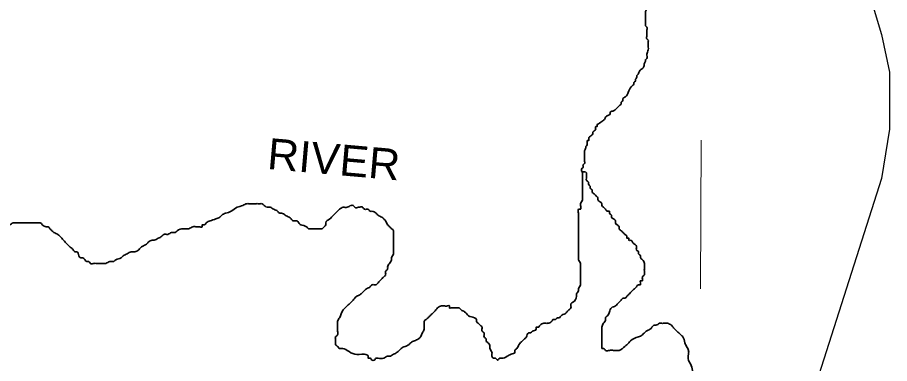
# Model space of a CAD drawing. Extents: x -4.25 to 0.15, y -11.26 to -7.33.
# Drawn here: x -2.725 to -2.137, y -10.359 to -10.126 of the extents above; entities that cross this region are included whole.
import ezdxf
from ezdxf.enums import TextEntityAlignment as Align

# ---------------------------------------------------------------- set-up
doc = ezdxf.new("R2010")
doc.units = 0
doc.header["$LTSCALE"] = 0.0061
doc.linetypes.add('MEDIUM_DASHED', pattern=[4.5, 3, -1.5])
for name, color, linetype, lineweight in [('14', 7, 'Continuous', 25), ('15', 7, 'MEDIUM_DASHED', 13), ('25', 7, 'Continuous', 35)]:
    doc.layers.add(name, color=color, linetype=linetype, lineweight=lineweight)
doc.layers.add('29', color=7, linetype='Continuous')

msp = doc.modelspace()

# ---------------------------------------------------------------- linework, layer by layer
at = {"layer": '14'}
msp.add_lwpolyline([(-2.219697, -9.830492), (-2.210606, -9.880303), (-2.202841, -9.926326), (-2.195833, -9.960227), (-2.142614, -10.137311), (-2.137121, -10.162689), (-2.137121, -10.200947), (-2.142614, -10.23428), (-2.210038, -10.445644), (-2.259848, -10.624432), (-2.264962, -10.662879), (-2.266098, -10.837879), (-2.26553, -10.910985), (-2.262879, -11.160417)], dxfattribs=at)
at = {"layer": '15'}
msp.add_line((-2.257197, -8.608523), (-2.26553, -10.587879), dxfattribs=at)
at = {"layer": '25'}
for points in [[(-2.344508, -10.229735), (-2.344508, -10.228788), (-2.344508, -10.227841), (-2.343561, -10.226894), (-2.343561, -10.225), (-2.342614, -10.224053), (-2.342614, -10.222159), (-2.342614, -10.221212), (-2.342614, -10.220265), (-2.342614, -10.219318), (-2.342614, -10.217424), (-2.342614, -10.216477), (-2.342614, -10.21553), (-2.341667, -10.213636), (-2.341667, -10.212689), (-2.34072, -10.211553), (-2.34072, -10.210606), (-2.34072, -10.209659), (-2.34072, -10.208712), (-2.339773, -10.208712), (-2.339773, -10.207765), (-2.338826, -10.205871), (-2.336932, -10.203977), (-2.336932, -10.20303), (-2.335985, -10.202083), (-2.335038, -10.201136), (-2.335038, -10.199242), (-2.334091, -10.199242), (-2.334091, -10.198295), (-2.333144, -10.197348), (-2.330303, -10.195455), (-2.329167, -10.194508), (-2.32822, -10.192614), (-2.326326, -10.191667), (-2.325379, -10.19072), (-2.325379, -10.189773), (-2.323485, -10.188826), (-2.320644, -10.186742), (-2.319697, -10.185795), (-2.31875, -10.184848), (-2.317803, -10.183902), (-2.317803, -10.182955), (-2.316856, -10.182008), (-2.316856, -10.181061), (-2.314962, -10.179167), (-2.313068, -10.176326), (-2.311174, -10.172538), (-2.310227, -10.171591), (-2.30928, -10.170644), (-2.30928, -10.169697), (-2.308333, -10.16875), (-2.308333, -10.167803), (-2.307386, -10.165909), (-2.307386, -10.164962), (-2.306439, -10.164015), (-2.305492, -10.161932), (-2.304545, -10.160985), (-2.302462, -10.158144), (-2.302462, -10.157197), (-2.301515, -10.155303), (-2.301515, -10.154356), (-2.300568, -10.153409), (-2.300568, -10.150568), (-2.299621, -10.147727), (-2.299621, -10.145833), (-2.299621, -10.143939), (-2.299621, -10.142992), (-2.299621, -10.142045), (-2.299621, -10.141098), (-2.300568, -10.140152), (-2.300568, -10.138068), (-2.300568, -10.136174), (-2.300568, -10.13428), (-2.300568, -10.132386), (-2.301515, -10.131439), (-2.301515, -10.130492), (-2.301515, -10.129545), (-2.301515, -10.128598), (-2.301515, -10.127652), (-2.301515, -10.126705), (-2.301515, -10.124811), (-2.301515, -10.122917), (-2.301515, -10.12197), (-2.300568, -10.120076), (-2.300568, -10.119129), (-2.300568, -10.118182), (-2.300568, -10.117235), (-2.299621, -10.115152), (-2.298674, -10.113258), (-2.297727, -10.112311), (-2.29678, -10.110417)], [(-2.343939, -10.230303), (-2.343939, -10.231629), (-2.343939, -10.232765), (-2.343939, -10.235417), (-2.343939, -10.238068), (-2.343939, -10.239394), (-2.343939, -10.24072), (-2.343939, -10.243182), (-2.343939, -10.244508), (-2.343939, -10.247159), (-2.343939, -10.248485), (-2.345265, -10.251136), (-2.345265, -10.252273), (-2.345265, -10.254924), (-2.346591, -10.254924), (-2.346591, -10.257576), (-2.346591, -10.260227), (-2.346591, -10.261364), (-2.346591, -10.262689), (-2.346591, -10.264015), (-2.346591, -10.266667), (-2.346591, -10.267992), (-2.346591, -10.270455), (-2.346591, -10.273106), (-2.346591, -10.275758), (-2.346591, -10.278409), (-2.346591, -10.280871), (-2.346591, -10.283523), (-2.346591, -10.284848), (-2.346591, -10.2875), (-2.346591, -10.288826), (-2.345265, -10.291288), (-2.345265, -10.292614), (-2.345265, -10.295265), (-2.345265, -10.296591), (-2.345265, -10.297917), (-2.345265, -10.300379), (-2.345265, -10.301705), (-2.345265, -10.304356), (-2.345265, -10.305682), (-2.346591, -10.308333), (-2.346591, -10.30947), (-2.347917, -10.312121), (-2.347917, -10.313447), (-2.350379, -10.317424), (-2.351705, -10.318561), (-2.351705, -10.321212), (-2.35303, -10.322538), (-2.354356, -10.323864), (-2.355682, -10.325189), (-2.358333, -10.326515), (-2.35947, -10.327841), (-2.360795, -10.327841), (-2.362121, -10.328977), (-2.363447, -10.328977), (-2.364773, -10.330303), (-2.367424, -10.331629), (-2.369886, -10.331629), (-2.372538, -10.332955), (-2.373864, -10.33428), (-2.375189, -10.33428), (-2.375189, -10.335606), (-2.377652, -10.336932), (-2.378977, -10.338068), (-2.380303, -10.338068), (-2.381629, -10.34072), (-2.382955, -10.342045), (-2.38428, -10.343371), (-2.386742, -10.346023), (-2.388068, -10.348485), (-2.389394, -10.349811), (-2.389394, -10.351136), (-2.392045, -10.352462), (-2.394697, -10.353788), (-2.398485, -10.355114), (-2.399811, -10.355114), (-2.401136, -10.356439), (-2.402462, -10.355114), (-2.403788, -10.355114), (-2.404924, -10.353788), (-2.404924, -10.351136), (-2.40625, -10.348485), (-2.40625, -10.347159), (-2.407576, -10.344697), (-2.408902, -10.343371), (-2.408902, -10.342045), (-2.410227, -10.34072), (-2.410227, -10.338068), (-2.411553, -10.336932), (-2.411553, -10.33428), (-2.412879, -10.332955)], [(-2.344508, -10.229735), (-2.341288, -10.230303), (-2.341288, -10.232765), (-2.341288, -10.234091), (-2.341288, -10.235417), (-2.339962, -10.236742), (-2.339962, -10.238068), (-2.338826, -10.239394), (-2.338826, -10.24072), (-2.3375, -10.241856), (-2.3375, -10.243182), (-2.336174, -10.244508), (-2.334848, -10.245833), (-2.333523, -10.247159), (-2.333523, -10.248485), (-2.332197, -10.249811), (-2.330871, -10.251136), (-2.330871, -10.252273), (-2.329735, -10.253598), (-2.328409, -10.254924), (-2.327083, -10.25625), (-2.325758, -10.25625), (-2.325758, -10.257576), (-2.324432, -10.258902), (-2.324432, -10.260227), (-2.323106, -10.261364), (-2.32178, -10.262689), (-2.32178, -10.264015), (-2.320644, -10.265341), (-2.319318, -10.266667), (-2.319318, -10.267992), (-2.317992, -10.269318), (-2.316667, -10.270455), (-2.315341, -10.27178), (-2.314015, -10.273106), (-2.314015, -10.274432), (-2.312689, -10.274432), (-2.312689, -10.275758), (-2.311553, -10.275758), (-2.310227, -10.277083), (-2.308902, -10.278409), (-2.307576, -10.279735), (-2.307576, -10.282197), (-2.30625, -10.283523), (-2.30625, -10.284848), (-2.304924, -10.286174), (-2.304924, -10.2875), (-2.303598, -10.288826), (-2.302273, -10.291288), (-2.302273, -10.292614), (-2.302273, -10.293939), (-2.302273, -10.295265), (-2.302273, -10.296591), (-2.302273, -10.299053), (-2.303598, -10.300379), (-2.303598, -10.301705), (-2.303598, -10.30303), (-2.304924, -10.30303), (-2.304924, -10.305682), (-2.30625, -10.305682), (-2.307576, -10.307008), (-2.308902, -10.308333), (-2.311553, -10.310795), (-2.312689, -10.312121), (-2.314015, -10.313447), (-2.315341, -10.314773), (-2.316667, -10.314773), (-2.317992, -10.316098), (-2.319318, -10.317424), (-2.32178, -10.319886), (-2.324432, -10.321212), (-2.325758, -10.323864), (-2.327083, -10.326515), (-2.328409, -10.327841), (-2.328409, -10.328977), (-2.329735, -10.331629), (-2.330871, -10.33428), (-2.330871, -10.335606), (-2.330871, -10.338068), (-2.330871, -10.339394), (-2.330871, -10.34072), (-2.330871, -10.344697), (-2.330871, -10.346023), (-2.330871, -10.347159), (-2.330871, -10.348485), (-2.329735, -10.348485), (-2.328409, -10.349811), (-2.325758, -10.349811), (-2.323106, -10.349811), (-2.319318, -10.349811), (-2.315341, -10.347159)], [(-2.642803, -10.282197), (-2.645455, -10.283523), (-2.647917, -10.283523), (-2.650568, -10.284848), (-2.65322, -10.286174), (-2.654545, -10.2875), (-2.658333, -10.288826), (-2.659659, -10.289962), (-2.662311, -10.289962), (-2.664962, -10.291288), (-2.666288, -10.291288), (-2.667424, -10.291288), (-2.66875, -10.291288), (-2.671402, -10.291288), (-2.672727, -10.291288), (-2.675379, -10.291288), (-2.676515, -10.289962), (-2.677841, -10.289962), (-2.680492, -10.2875), (-2.681818, -10.2875), (-2.683144, -10.286174), (-2.68447, -10.283523), (-2.685606, -10.283523), (-2.686932, -10.282197), (-2.688258, -10.280871), (-2.689583, -10.279735), (-2.690909, -10.278409), (-2.693561, -10.275758), (-2.694697, -10.274432), (-2.697348, -10.27178), (-2.7, -10.270455), (-2.701326, -10.269318), (-2.702652, -10.267992), (-2.703788, -10.266667), (-2.705114, -10.266667), (-2.707765, -10.265341), (-2.709091, -10.264015), (-2.710417, -10.264015), (-2.711742, -10.264015), (-2.713068, -10.264015), (-2.714205, -10.264015), (-2.71553, -10.264015), (-2.716856, -10.264015), (-2.718182, -10.264015), (-2.719508, -10.264015), (-2.720833, -10.264015), (-2.722159, -10.264015), (-2.723295, -10.264015), (-2.724621, -10.264015), (-2.725947, -10.264015), (-2.727273, -10.264015), (-2.729924, -10.265341), (-2.73125, -10.265341), (-2.732386, -10.265341), (-2.733712, -10.266667), (-2.735038, -10.266667), (-2.737689, -10.267992), (-2.739015, -10.267992), (-2.740341, -10.267992), (-2.741477, -10.269318), (-2.742803, -10.269318), (-2.744129, -10.269318), (-2.74678, -10.269318), (-2.748106, -10.270455), (-2.749432, -10.270455), (-2.751894, -10.270455), (-2.754545, -10.270455), (-2.755871, -10.269318), (-2.759659, -10.269318), (-2.763636, -10.267992), (-2.766288, -10.266667), (-2.770076, -10.264015), (-2.772727, -10.262689), (-2.774053, -10.262689), (-2.776705, -10.260227), (-2.77803, -10.258902), (-2.779167, -10.258902), (-2.781818, -10.257576), (-2.78447, -10.25625), (-2.785795, -10.254924), (-2.788258, -10.254924), (-2.789583, -10.253598), (-2.792235, -10.252273), (-2.794886, -10.252273), (-2.797348, -10.252273), (-2.8, -10.251136), (-2.801326, -10.251136), (-2.802652, -10.251136), (-2.803977, -10.251136), (-2.805303, -10.251136), (-2.807765, -10.251136)], [(-2.471212, -10.273106), (-2.471212, -10.27178), (-2.471212, -10.270455), (-2.471212, -10.269318), (-2.472538, -10.267992), (-2.473864, -10.266667), (-2.475189, -10.265341), (-2.476515, -10.262689), (-2.477841, -10.261364), (-2.479167, -10.260227), (-2.481629, -10.258902), (-2.482955, -10.257576), (-2.485606, -10.25625), (-2.486932, -10.25625), (-2.488258, -10.254924), (-2.489394, -10.254924), (-2.49072, -10.254924), (-2.492045, -10.253598), (-2.494697, -10.253598), (-2.497348, -10.253598), (-2.498485, -10.252273), (-2.499811, -10.252273), (-2.502462, -10.253598), (-2.505114, -10.253598), (-2.507576, -10.254924), (-2.510227, -10.257576), (-2.512879, -10.260227), (-2.514205, -10.261364), (-2.516856, -10.264015), (-2.516856, -10.265341), (-2.517992, -10.266667), (-2.519318, -10.267992), (-2.520644, -10.267992), (-2.52197, -10.267992), (-2.523295, -10.267992), (-2.524621, -10.267992), (-2.525947, -10.267992), (-2.528409, -10.267992), (-2.529735, -10.266667), (-2.533712, -10.265341), (-2.535038, -10.264015), (-2.536174, -10.262689), (-2.538826, -10.262689), (-2.540152, -10.261364), (-2.541477, -10.260227), (-2.544129, -10.258902), (-2.546591, -10.257576), (-2.547917, -10.257576), (-2.549242, -10.25625), (-2.551894, -10.254924), (-2.554356, -10.253598), (-2.555682, -10.253598), (-2.558333, -10.252273), (-2.559659, -10.251136), (-2.560985, -10.251136), (-2.562311, -10.251136), (-2.563636, -10.251136), (-2.564773, -10.251136), (-2.566098, -10.251136), (-2.56875, -10.251136), (-2.570076, -10.251136), (-2.572727, -10.252273), (-2.576515, -10.253598), (-2.580492, -10.25625), (-2.58428, -10.257576), (-2.586932, -10.258902), (-2.588258, -10.260227), (-2.590909, -10.261364), (-2.594697, -10.262689), (-2.597348, -10.264015), (-2.598674, -10.265341), (-2.6, -10.265341), (-2.6, -10.266667), (-2.602462, -10.266667), (-2.603788, -10.266667), (-2.606439, -10.266667), (-2.609091, -10.267992), (-2.612879, -10.267992), (-2.616856, -10.269318), (-2.618182, -10.270455), (-2.620644, -10.270455), (-2.623295, -10.27178), (-2.625947, -10.27178), (-2.627273, -10.273106), (-2.629735, -10.274432), (-2.632386, -10.275758), (-2.633712, -10.275758), (-2.636364, -10.277083), (-2.637689, -10.278409), (-2.640152, -10.279735), (-2.642803, -10.282197)], [(-2.412879, -10.332955), (-2.414205, -10.331629), (-2.415341, -10.330303), (-2.415341, -10.328977), (-2.416667, -10.327841), (-2.420644, -10.326515), (-2.423295, -10.323864), (-2.425758, -10.322538), (-2.427083, -10.321212), (-2.428409, -10.321212), (-2.429735, -10.321212), (-2.432386, -10.321212), (-2.433523, -10.321212), (-2.433523, -10.319886), (-2.434848, -10.319886), (-2.4375, -10.319886), (-2.438826, -10.319886), (-2.441477, -10.321212), (-2.442614, -10.322538), (-2.445265, -10.325189), (-2.446591, -10.326515), (-2.447917, -10.327841), (-2.449242, -10.328977), (-2.450568, -10.330303), (-2.450568, -10.331629), (-2.450568, -10.33428), (-2.450568, -10.335606), (-2.451705, -10.338068), (-2.45303, -10.34072), (-2.454356, -10.342045), (-2.457008, -10.343371), (-2.459659, -10.344697), (-2.460985, -10.346023), (-2.463447, -10.347159), (-2.466098, -10.348485), (-2.46875, -10.351136), (-2.471212, -10.352462), (-2.473864, -10.353788), (-2.475189, -10.353788), (-2.477841, -10.355114), (-2.481629, -10.355114), (-2.482955, -10.355114), (-2.48428, -10.356439), (-2.485606, -10.356439), (-2.486932, -10.355114), (-2.488258, -10.355114), (-2.488258, -10.353788), (-2.49072, -10.352462), (-2.497348, -10.352462), (-2.502462, -10.349811), (-2.506439, -10.348485), (-2.507576, -10.348485), (-2.508902, -10.347159), (-2.510227, -10.346023), (-2.510227, -10.343371), (-2.510227, -10.34072), (-2.508902, -10.339394), (-2.508902, -10.336932), (-2.508902, -10.33428), (-2.508902, -10.331629), (-2.508902, -10.330303), (-2.507576, -10.327841), (-2.506439, -10.325189), (-2.505114, -10.322538), (-2.502462, -10.319886), (-2.499811, -10.317424), (-2.498485, -10.316098), (-2.496023, -10.313447), (-2.493371, -10.312121), (-2.492045, -10.310795), (-2.49072, -10.30947), (-2.489394, -10.308333), (-2.486932, -10.307008), (-2.485606, -10.305682), (-2.482955, -10.305682), (-2.481629, -10.304356), (-2.479167, -10.301705), (-2.477841, -10.300379), (-2.476515, -10.299053), (-2.476515, -10.296591), (-2.475189, -10.295265), (-2.475189, -10.293939), (-2.473864, -10.291288), (-2.472538, -10.288826), (-2.472538, -10.2875), (-2.471212, -10.284848), (-2.471212, -10.283523), (-2.471212, -10.280871), (-2.471212, -10.278409), (-2.471212, -10.275758), (-2.471212, -10.273106)], [(-2.315341, -10.347159), (-2.314015, -10.346023), (-2.311553, -10.343371), (-2.30625, -10.34072), (-2.303598, -10.339394), (-2.301136, -10.336932), (-2.298485, -10.335606), (-2.297159, -10.33428), (-2.295833, -10.332955), (-2.294508, -10.332955), (-2.292045, -10.331629), (-2.29072, -10.331629), (-2.289394, -10.331629), (-2.286742, -10.331629), (-2.284091, -10.332955), (-2.282955, -10.33428), (-2.281629, -10.335606), (-2.280303, -10.336932), (-2.278977, -10.338068), (-2.277652, -10.339394), (-2.276326, -10.34072), (-2.275, -10.344697), (-2.273864, -10.347159), (-2.272538, -10.349811), (-2.272538, -10.352462), (-2.272538, -10.356439), (-2.271212, -10.358902), (-2.269886, -10.367992), (-2.269886, -10.370644), (-2.268561, -10.374621), (-2.268561, -10.377083), (-2.267235, -10.379735), (-2.267235, -10.381061), (-2.265909, -10.383712), (-2.265909, -10.386174), (-2.264773, -10.388826), (-2.264773, -10.391477), (-2.263447, -10.392803), (-2.263447, -10.395265), (-2.260795, -10.400568), (-2.25947, -10.40322), (-2.256818, -10.407008), (-2.256818, -10.409659), (-2.256818, -10.413636), (-2.256818, -10.414773), (-2.255682, -10.420076), (-2.255682, -10.425189), (-2.255682, -10.426515), (-2.255682, -10.427841), (-2.258144, -10.432955), (-2.260795, -10.443371), (-2.263447, -10.45), (-2.263447, -10.452462), (-2.265909, -10.456439), (-2.265909, -10.457765), (-2.267235, -10.459091), (-2.269886, -10.462879), (-2.269886, -10.46553), (-2.271212, -10.46553), (-2.272538, -10.468182), (-2.273864, -10.469508), (-2.275, -10.470833), (-2.278977, -10.473295), (-2.280303, -10.474621), (-2.280303, -10.475947), (-2.282955, -10.478598), (-2.285417, -10.482386), (-2.286742, -10.483712), (-2.288068, -10.485038), (-2.292045, -10.489015), (-2.293182, -10.490341), (-2.295833, -10.492803), (-2.297159, -10.494129), (-2.299811, -10.495455), (-2.302273, -10.498106), (-2.303598, -10.498106), (-2.304924, -10.499432), (-2.307576, -10.500568), (-2.308902, -10.500568), (-2.310227, -10.501894), (-2.311553, -10.50322), (-2.312689, -10.504545), (-2.314015, -10.504545), (-2.315341, -10.507197), (-2.316667, -10.509659), (-2.320644, -10.514962), (-2.323106, -10.518939), (-2.324432, -10.525379), (-2.325758, -10.52803), (-2.327083, -10.533144), (-2.328409, -10.538258)]]:
    msp.add_spline(points, degree=3, dxfattribs=at)

# ---------------------------------------------------------------- texts
at = {"layer": '29', "width": 1.05}
msp.add_text('RIVER', height=0.02083, rotation=355, dxfattribs=at).set_placement((-2.512271, -10.231599), align=Align.CENTER)

doc.saveas('drawing.dxf')
